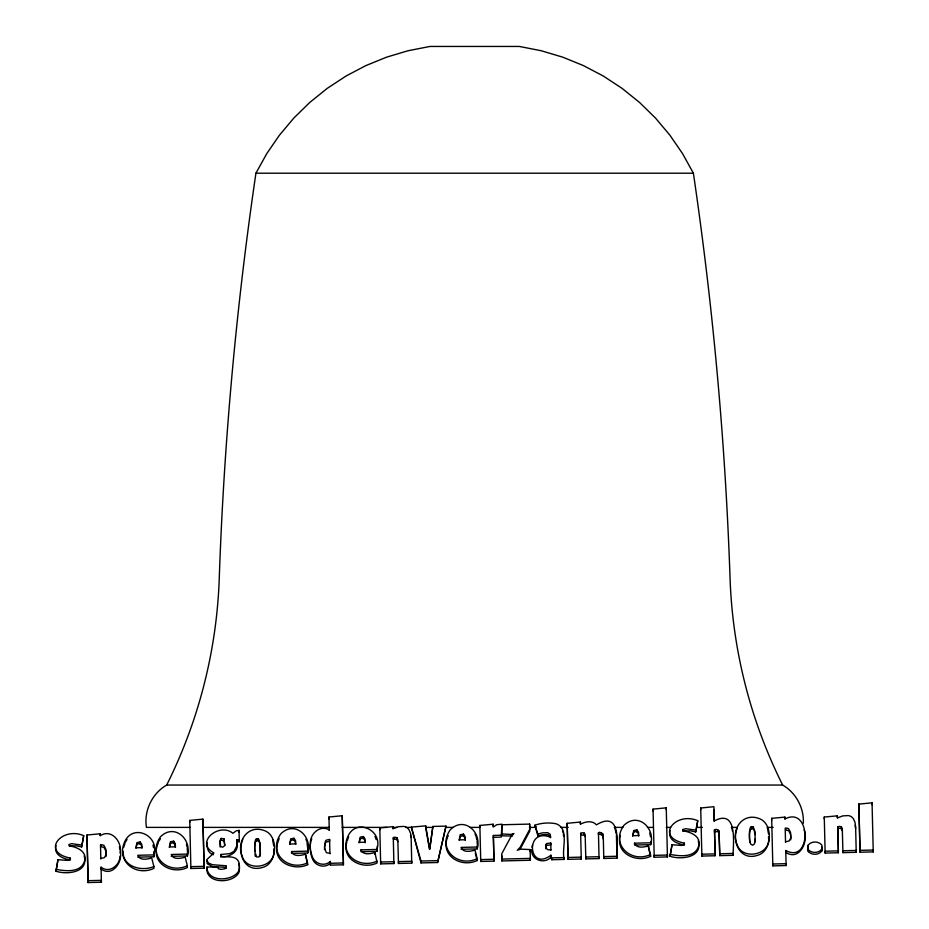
<?xml version="1.0" encoding="UTF-8"?>
<svg xmlns="http://www.w3.org/2000/svg" width="929" height="929" viewBox="0 0 929 929"><rect width="100%" height="100%" fill="white"/><g stroke="black" fill="none" stroke-linecap="round" stroke-linejoin="round"><path stroke-width="1.39" d="M803.306 823.268C804.2 807.975 795.932 792.681 782.648 785.051L166.674 785.051C152.135 793.343 143.763 810.866 146.445 827.391L190.41 827.391M260.434 854.018L259.899 843.265L258.471 840.791L256.276 840.85L255.475 841.802L254.755 845.587A63.996 62.905 0 0 0 254.778 851.452M755.184 841.964L754.963 831.536L753.222 826.88L751.027 826.926L750.226 827.89L749.506 831.664A63.996 62.905 0 0 0 749.726 840.234L750.632 844.02L752.583 845.239L754.464 843.927L755.219 838.806M120.259 851.394C122.883 862.112 112.27 877.313 101.064 869.033L101.064 867.175C109.204 873.748 119.876 865.422 120.027 856.19M207.202 842.742C206.354 847.492 208.201 853.484 213.403 854.715M429.813 849.187L432.879 826.45L445.99 826.125L437.617 862.507L421 862.913L411.361 827.112L425.679 825.869L429.662 848.862L432.879 826.45M106.045 856.515L105.883 849.245L103.955 845.425C99.775 843.009 99.775 847.527 103.955 847.294L105.883 851.103L106.196 854.239M790.753 839.839L790.591 832.57L788.663 828.749C784.482 826.345 784.482 830.851 788.675 830.619L790.591 834.428L790.904 837.563M479.875 825.44L480.746 861.462L493.961 861.137L493.369 837.331L501.242 837.075L501.997 824.197L496.667 824.72L493.218 827.054L493.148 824.22L479.875 825.44L479.887 827.309M135.913 848.247L136.958 844.426L138.874 843.613L141.162 844.705L141.998 848.154M169.357 847.422L170.402 843.613L172.318 842.8L174.606 843.892L175.442 847.341M289.674 844.496L290.731 840.687L292.647 839.862L294.923 840.966L295.77 844.415M359.117 842.8L360.173 838.992L362.089 838.179L364.365 839.27L365.213 842.719M459.193 840.373L460.25 836.553L462.166 835.74L464.442 836.832L465.278 840.28M632.672 836.146L633.729 832.326L635.645 831.513L637.921 832.616L638.757 836.054M55.995 845.541C53.476 854.819 62.87 858.71 70.244 859.94L70.244 858.071C40.365 852.148 61.465 826.113 83.703 835.659L81.647 846.9L76.445 845.82L69.454 845.924M670.053 830.584C667.533 839.874 676.927 843.753 684.301 844.984L684.301 843.114C654.422 837.192 675.522 811.156 697.749 820.702L695.705 831.954L690.502 830.863L683.512 830.967M277.283 845.135C272.754 862.507 294.145 871.274 307.673 864.655L305.49 854.227C300.938 855.516 293.61 857.107 291.532 851.533L307.696 851.138L307.929 849.849M346.842 842.022C341.349 859.859 362.879 870.02 377.116 862.96L374.933 852.532C370.381 853.821 363.053 855.423 360.975 849.849L377.139 849.454L377.371 848.154M620.398 835.368C614.905 853.194 636.435 863.366 650.66 856.294L648.477 845.878C643.925 847.167 636.609 848.758 634.53 843.184L650.683 842.789L650.927 841.488M260.225 856.236L260.213 843.578L258.471 838.922L256.276 838.98L255.475 839.932L254.755 843.718A63.996 62.905 0 0 0 254.976 852.276L256.729 857.002L258.924 856.944L260.225 854.378M273.707 849.025C276.993 867.245 246.975 872.993 242.225 856.259C236.001 841.523 247.846 824.371 264.266 830.549C278.955 835.45 277.527 863.761 262.628 867.419C244.362 873.051 237 853.368 242.841 839.235M768.457 836.971C771.744 855.191 741.725 860.939 736.976 844.206C730.751 829.469 742.596 812.318 759.016 818.507C773.706 823.408 772.278 851.707 757.379 855.365C740.483 861.102 731.355 841.837 737.254 828.203M545.59 848.676L546.682 843.567L550.769 843.021L550.909 850.29M324.407 846.934L325.359 843.056L326.311 841.999L329.598 841.326L329.598 839.456L326.311 840.13L325.359 841.186L324.465 849.629M310.832 841.662L310.321 844.693A31.4 30.866 0 0 0 312.829 859.731C315.93 866.258 325.022 868.36 330.341 863.308L343.416 862.936L342.232 815.743L328.971 817.021L328.971 818.89M137.759 857.142L153.924 856.759L154.168 853.588M153.924 856.759L154.109 851.533M171.203 856.329L187.368 855.934L187.612 852.776M187.368 855.934C192.303 839.235 174.338 822.943 160.473 836.774C146.875 855.934 168.044 875.002 187.344 865.712L185.161 857.153C180.609 858.442 173.282 860.045 171.203 854.471L187.368 854.076M291.532 851.533L291.532 853.403L307.696 853.008C312.632 836.309 294.667 820.017 280.79 833.847C267.204 852.996 288.362 872.064 307.673 862.786M360.975 849.849L360.975 851.707L377.139 851.312L377.325 846.098M461.051 849.269L477.216 848.885L477.448 845.715M477.216 848.885C482.139 832.175 464.186 815.883 450.31 829.713C436.723 848.874 457.881 867.941 477.181 858.651L474.998 850.105C470.446 851.382 463.13 852.985 461.051 847.411L477.216 847.016M634.53 843.184L634.53 845.053L650.695 844.658C655.619 827.96 637.666 811.667 623.789 825.486C610.19 844.647 631.36 863.715 650.66 854.436M84.202 855.841C88.975 872.586 67.155 874.921 55.995 871.216L57.97 859.72L67.294 860.393L70.465 859.476L70.244 858.071M55.995 871.216L57.97 859.72M698.26 840.896C703.032 857.63 681.212 859.975 670.041 856.271L672.027 844.763L681.352 845.436L684.522 844.531L684.301 843.114M670.041 856.271L672.027 844.763M81.647 846.9L83.703 835.659M695.705 831.954L697.749 820.702M807.661 847.503L808.218 845.135C811.4 840.884 818.704 841.024 821.898 845.146L821.747 851.115C818.623 855.144 811.783 855.354 808.358 851.603L807.661 847.503L808.358 851.603M437.617 862.507L445.99 826.125M821.747 851.115L821.898 847.016M531.934 847.19L532.561 844.972M695.705 830.085L685.707 828.703L682.966 829.539L683.233 830.863C691.64 832.245 702.417 836.913 698.097 847.596C693.649 857.955 679.111 856.097 670.041 854.401M206.598 860.521L208.816 863.169L212.497 864.725L225.724 865.723L226.223 868.092L223.75 867.187L212.497 866.594L207.167 863.691L206.9 859.534L213.937 852.961C194.115 842.406 219.395 821.921 232.9 833.313L236.047 830.921L239.043 830.352L239.287 841.72L236.79 841.779L236.79 839.909L239.287 839.851L239.287 841.72M106.045 854.645L104.489 857.606L100.843 858.489M311.134 840.733L311.749 838.852M790.753 837.97L789.197 840.931L785.562 841.813M123.638 847.457L124.974 843.497M158.418 842.684C149.081 861.891 170.646 875.443 187.344 867.581L187.344 865.712M277.399 843.718L279.188 838.434M347.295 840.71L348.63 836.75M448.254 835.624C438.929 854.831 460.494 868.383 477.181 860.521L477.181 858.651M236.79 839.909L236.976 845.692L233.934 851.394L229.846 853.623L220.847 854.483L220.788 856.19C226.699 857.757 235.501 854.843 238.718 861.822A16.258 15.979 0 0 1 238.811 870.879C232.831 881.493 207.155 882.736 206.888 867.105L217.432 866.85L218.315 868.743L221.032 869.37L224.876 868.789L225.91 868.162L226.223 866.223M220.603 856.805C228.859 857.63 240.088 852.067 236.79 841.779M520.135 849.164L529.774 831.107L529.646 824.093L501.741 824.766L501.974 835.845L512.599 836.019M166.674 785.051A500.859 500.859 0 0 0 219.256 578.361A3651.655 3651.655 0 0 1 255.928 173.212L266.762 153.622L279.455 135.169L293.854 118.029L309.856 102.376L327.298 88.325L346.018 76.039L365.829 65.622L386.569 57.168L408.017 50.758L429.988 46.45L519.334 46.45L541.305 50.758L562.765 57.168L583.493 65.622L603.304 76.039L622.024 88.325L639.466 102.376L655.468 118.029L669.879 135.169L682.56 153.622L693.394 173.212A3651.655 3651.655 0 0 1 730.066 578.361A500.859 500.859 0 0 0 782.648 785.051M125.415 842.185L127.029 839.456M158.859 841.372L160.473 838.643M546.682 843.567L545.834 844.751L545.88 848.212L548.005 849.768L550.932 849.78M755.068 834.683L754.069 829.667L752.107 828.459L750.226 829.76L749.506 833.534A63.996 62.905 0 0 0 749.726 842.104M551.791 857.862L564.24 857.56L564.24 859.418L551.803 859.731L550.885 855.237C528.16 872.377 524.641 826.798 550.618 837.296L550.247 834.335L547.785 832.686L542.292 832.872L537.914 834.068L537.914 835.937L542.292 834.741L547.785 834.556L550.247 836.205L550.583 837.679M550.885 855.237L550.885 857.107C544.812 864.632 530.61 859.964 531.771 849.663M821.747 849.245C818.623 853.286 811.783 853.484 808.358 849.733M221.23 838.411L219.999 840.397L220.626 846.377L222.577 847.271L224.69 845.68L224.028 838.841L221.23 838.411L219.999 842.266L220.127 847.074M733.016 855.319C733.364 842.696 737.649 808.485 714.273 820.957L713.913 806.686L700.71 808.033L701.871 856.073L715.098 855.748L714.494 829.829L716.317 829.33L719.034 831.002L719.801 855.632L733.016 855.319L733.016 853.449L719.789 853.763M714.494 831.699L718.001 831.594L719.034 832.872L719.801 855.632M343.416 862.936L343.416 864.806L330.387 865.12L330.341 861.45C325.022 866.49 315.93 864.388 312.829 857.862A31.4 30.866 0 0 1 310.321 842.824C310.344 833.452 320.284 824.557 329.296 829.945M771.674 820.202L771.674 818.333L784.935 817.114L784.982 818.972C811.098 805.315 811.83 864.504 785.771 850.499L785.783 852.357C799.486 861.508 808.857 841.268 804.119 829.957M397.844 841.651L396.95 839.619L395.173 839.096A15.793 15.526 0 0 0 393.548 839.386L393.548 837.517A15.793 15.526 0 0 1 395.173 837.226L396.95 837.749L397.844 839.793L398.46 863.459L411.744 863.134L411.744 861.276L398.46 861.589L398.46 863.459M856.224 852.311L855.621 826.717L855.005 822.246L853.391 818.786A7.583 7.455 0 0 0 848.386 815.569L842.766 815.894L837.401 817.961L837.354 815.836L824.278 817.055L825.138 853.066L838.364 852.752L838.028 826.694A15.793 15.526 0 0 1 839.642 826.404L841.419 826.926L842.313 828.958L842.928 852.636L856.224 852.311L856.213 850.441L842.928 850.767L842.928 852.636M837.761 828.691L838.028 828.563A15.793 15.526 0 0 1 839.642 828.273L841.419 828.796L842.324 830.828M585.142 836.448L584.283 834.985C579.766 836.205 579.754 831.281 584.283 833.116L585.142 834.579L585.827 858.895L599.054 858.57L599.054 856.712L585.827 857.026L585.827 858.895M153.924 854.889L137.759 855.284C139.838 860.858 147.165 859.255 151.717 857.978L153.9 866.525C142.021 871.797 122.419 866.966 123.139 851.266M377.104 861.09C359.558 869.358 338.261 854.285 348.63 834.881C357.549 818.588 381.889 830.294 377.325 847.968M603.293 839.038L602.677 835.577L599.693 834.114C597.858 835.601 597.858 831.954 599.693 832.245L602.677 833.719L603.293 837.168L603.78 858.466L617.007 858.141L617.007 856.271C617.367 841.593 620.537 810.251 596.43 824.847C592.412 820.133 585.235 821.584 580.428 824.22L580.381 822.037L567.178 823.315L568.037 859.337L581.264 859.011L581.264 857.142L568.037 857.467L568.037 859.337M537.914 835.937L534.872 825.207C541.63 822.885 548.923 822.397 555.948 823.733C570.104 828.668 561.162 848.978 564.24 859.418M534.872 827.065L536.242 826.647M546.682 845.425L550.769 844.891L550.769 843.021M221.23 840.28L224.028 840.71L224.911 845.297M493.369 837.331L493.369 835.461L501.23 835.206M189.737 820.412L202.928 819.134L204.125 868.197L190.898 868.51L189.737 820.412L189.737 822.281M653.052 809.124L666.256 807.847L667.44 856.91L654.213 857.235L653.052 809.124L653.052 810.994M858.861 804.119L872.052 802.83L873.248 851.893L860.022 852.218L858.861 804.119L860.022 852.218M88.116 882.55L88.116 880.68L101.4 880.355L101.4 882.225L88.116 882.55L86.966 835.008L100.227 833.789L100.274 835.647C111.747 828.366 122.396 842.139 120.259 853.263M379.81 829.748L379.81 827.878L392.874 826.671L392.932 828.784L398.286 826.717L403.906 826.404A7.583 7.455 0 0 1 408.923 829.609L410.525 833.069L411.152 837.54L411.744 863.134M329.946 853.286L326.346 852.694L324.465 847.759M204.125 866.327L190.898 866.652L190.898 868.51M411.361 827.112L421 861.044L437.617 860.637M493.369 835.461L493.961 859.267L480.734 859.592L480.746 861.462M501.892 860.939L501.881 859.07L530.366 858.384L530.366 860.254L501.892 860.939L501.753 855.667M617.007 856.271L603.78 856.596L603.78 858.466M714.494 829.829L715.098 853.879L701.871 854.204L701.871 856.073M837.761 826.833L838.364 850.883L825.138 851.208L825.138 853.066M860.022 850.349L873.248 850.035L873.248 851.893M380.669 863.889L393.896 863.575L393.884 861.706L380.669 862.031L380.669 863.889L379.81 827.878M772.823 865.874L786.108 865.549L786.108 863.68L772.823 864.005L772.823 865.874L771.674 818.333M255.928 173.212L693.394 173.212M203.451 827.391L329.261 827.391M342.22 827.391L386.836 827.391M392.595 827.391L396.915 827.391M405.555 827.391L411.315 827.391M425.703 827.391L432.902 827.391M445.862 827.391L453.062 827.391M470.341 827.391L480.421 827.391M529.379 827.391L535.139 827.391M561.046 827.391L568.246 827.391M614.301 827.391L622.941 827.391M647.455 827.391L653.238 827.391M666.256 827.391L670.587 827.391M696.622 827.391L702.405 827.391M731.378 827.391L737.173 827.391M767.459 827.391L773.172 827.391M530.366 860.254L530.145 849.57L520.832 849.152L517.267 850.267L520.135 847.306L529.774 829.237L529.646 824.093M501.974 833.987L511.02 834.405L513.946 833.487L511.38 835.879L501.753 853.797L501.881 859.07M636.957 829.899L633.717 830.468L632.707 835.682L638.792 835.543L638.525 832.175L636.957 829.899L636.957 831.769M463.478 834.126L460.25 834.683L459.228 839.909L465.313 839.758L465.046 836.402L463.478 834.126L463.478 835.995M363.413 836.564L360.173 837.122L359.151 842.348L365.236 842.197L364.969 838.841L363.413 836.564L363.413 838.434M293.97 838.26L290.731 838.817L289.709 844.043L295.794 843.892L295.527 840.524L293.97 838.26L293.97 840.118M173.642 841.186L170.402 841.744L169.392 846.969L175.476 846.818L175.198 843.462L173.642 841.186L173.642 843.056M140.198 841.999L136.958 842.557L135.948 847.782L142.032 847.631L141.754 844.275L140.198 841.999L140.198 843.869M81.647 845.042L71.649 843.66L68.92 844.484L69.176 845.82C77.583 847.202 88.36 851.858 84.04 862.553C79.592 872.9 65.053 871.054 55.995 869.358M614.568 826.798L616.299 833.905M475.067 833.975L475.88 836.135M375.002 836.414L376.21 839.653M305.955 839.189L306.767 841.349M562.533 831.025L563.241 832.941M550.885 857.107L551.803 859.731M534.872 825.207L537.914 834.068M767.319 827.484L768.504 833.847M272.569 839.526L273.753 845.889M648.79 848.967L650.66 856.294M475.311 853.194L477.181 860.521M307.673 864.655L305.49 854.227M649.766 832.999L650.544 836.843M476.287 837.215L476.798 839.781M307.023 842.626L307.882 849.652M186.439 844.275L186.961 846.842M152.995 845.088L153.517 847.654M425.946 829.121L429.512 849.466M119.411 846.633L120.004 849.791M731.704 826.334L732.412 831.072M254.976 854.146L255.301 856.364M855.156 825.231L855.621 828.575M410.525 834.939L410.839 837.168M563.38 834.114L563.659 836.472M477.065 841.07L477.401 845.529M187.217 848.131L187.553 852.59M154.109 853.403C158.685 835.728 134.345 824.023 125.415 840.315C114.848 860.219 135.019 877.115 153.9 868.394L153.9 866.525M785.214 828.111L785.528 842.313M785.771 850.499L786.108 865.549M713.948 809.983L714.238 821.399M616.426 835.125L617.007 858.141M598.45 832.651L599.054 858.57M580.66 833.15L581.264 859.011M567.178 823.315L568.037 857.467M393.281 837.656L393.896 863.575M343.416 864.806L342.232 815.743M328.971 817.021L329.261 830.375M329.598 839.456L329.911 853.774M202.975 822.432L204.125 868.197M100.506 844.786L100.82 858.988M101.064 867.175L101.4 882.225M86.966 835.008L88.116 880.68M872.052 802.83L872.052 804.7M841.419 826.926L841.419 828.796M838.364 850.883L838.364 852.752M838.028 826.694L838.028 828.563M837.354 815.836L837.354 817.706M824.278 817.055L824.278 818.925M808.218 845.135L808.218 847.004M784.935 817.114L784.935 818.983M753.222 826.88L753.222 828.738M752.107 826.589L752.107 828.459M751.027 826.926L751.027 828.796M719.034 831.002L719.034 832.872M718.001 829.725L718.001 831.594M715.098 853.879L715.098 855.748M714.889 829.632L714.889 831.501M714.68 829.702L714.68 831.571M700.71 808.033L700.71 809.902M682.966 829.539L682.978 831.397M667.44 856.91L667.44 855.04L654.213 855.365L654.213 857.235M666.256 807.847L666.256 809.716M650.683 842.789L650.695 844.658M648.477 845.878L648.477 847.747M602.677 833.719L602.677 835.577M601.516 832.593L601.516 834.451M584.283 833.116L584.283 834.985M580.381 822.037L580.381 823.907M530.145 849.57L530.145 851.44M493.961 859.267L493.961 861.137M493.148 824.22L493.148 826.09M425.679 825.869L425.679 827.739M421 861.044L421 862.913M396.95 837.749L396.95 839.619M393.548 837.517L393.548 839.386M392.874 826.671L392.886 828.529M377.139 849.454L377.139 851.312M374.933 852.532L374.933 854.401M330.341 861.45L330.387 865.12M307.696 851.138L307.696 853.008M258.471 838.922L258.471 840.791M257.356 838.632L257.356 840.501M256.276 838.98L256.276 840.85M239.043 830.352L239.043 832.21M225.724 865.723L225.724 867.581M224.028 838.841L224.028 840.71M220.847 854.483L220.73 856.666M206.888 867.105C204.949 884.176 232.482 884.118 238.823 872.737A16.258 15.979 0 0 0 238.718 863.691M202.928 819.134L202.94 821.004M100.227 833.789L100.227 835.659"/></g></svg>
